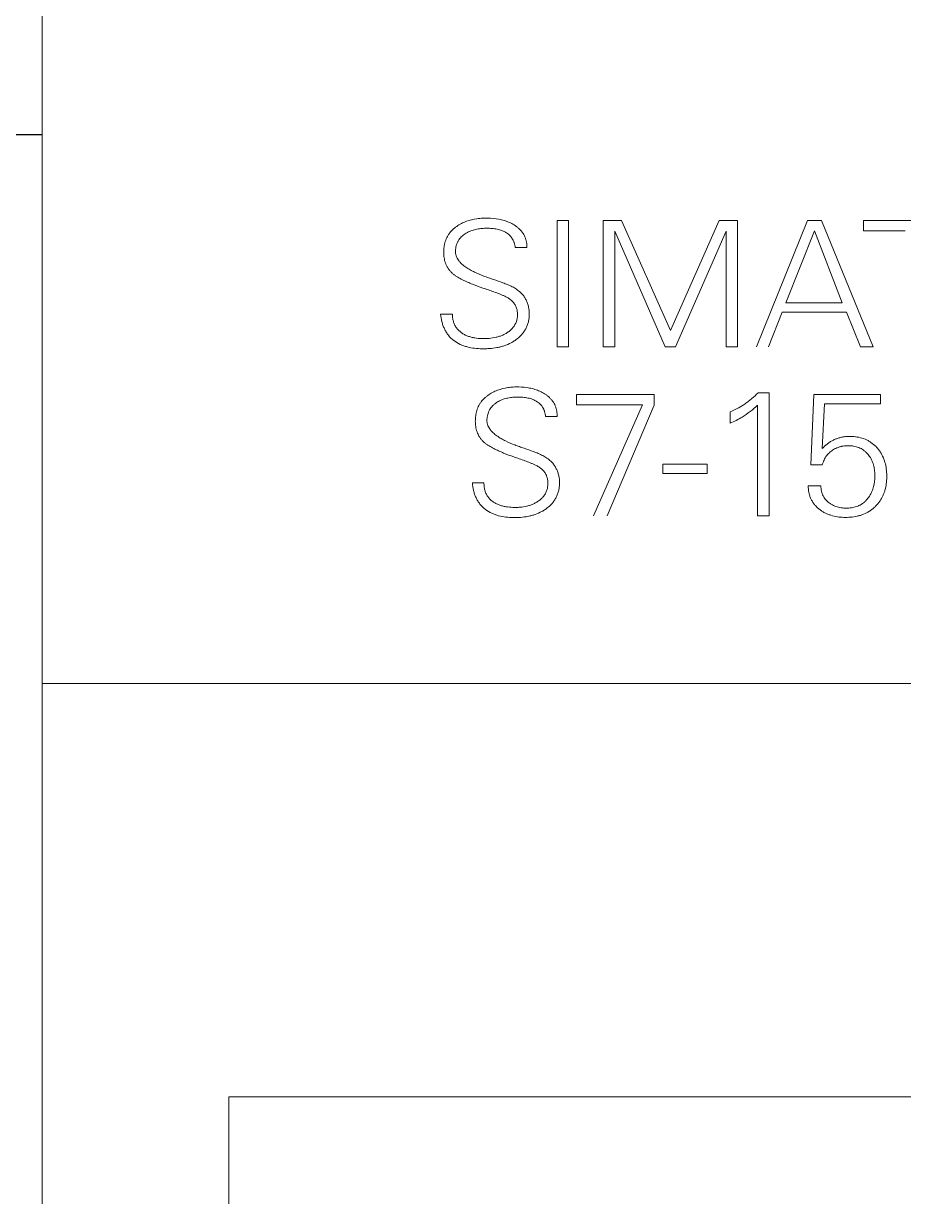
# Model space of a CAD drawing. Header units: millimetres. Extents: x 42151 to 59780, y 37376 to 44547.
# Drawn here: x 47890.99 to 47911.75, y 43239.3 to 43266.96 of the extents above; entities that cross this region are included whole.
import ezdxf

# ---------------------------------------------------------------- set-up
doc = ezdxf.new("R2010")
doc.units = ezdxf.units.MM
doc.set_wipeout_variables(frame=1)
doc.layers.add('000-PI-Oprema', color=30, linetype='Continuous', lineweight=5)
doc.layers.add('SI-ORMAR-Oprema', color=30, linetype='Continuous', lineweight=5)
doc.layers.add('004-PI-DIN Šina', color=3, linetype='Continuous')

# ---------------------------------------------------------------- blocks, each defined once
blk = doc.blocks.new('6ES7513-1AM03-0AB0')
blk.add_wipeout([(-17.4, 66.85), (17.4, 66.85), (17.4, -80.15), (-17.4, -80.15)]).dxf.layer = 'SI-ORMAR-Oprema'
at = {"layer": 'SI-ORMAR-Oprema', "linetype": 'Continuous'}
for p, q in [((-17.4, 0), (-17.4, 56.125)), ((-5.253, 10.914), (-5.253, 7.935)), ((-4.983, 10.914), (-5.253, 10.914)), ((-4.983, 7.935), (-4.983, 10.914)), ((-4.163, 10.914), (-4.163, 7.935)), ((-3.732, 10.914), (-4.163, 10.914)), ((-2.579, 8.317), (-3.732, 10.914)), ((-1.426, 10.914), (-2.579, 8.317)), ((-0.995, 10.914), (-1.426, 10.914)), ((-0.995, 7.935), (-0.995, 10.914)), ((0.657, 10.914), (-0.551, 7.935)), ((0.982, 10.914), (0.657, 10.914)), ((2.202, 7.937), (0.982, 10.914)), ((1.975, 10.914), (1.975, 10.674)), ((4.206, 10.914), (1.975, 10.914)), ((-3.893, 10.662), (-2.702, 7.935)), ((-3.893, 7.935), (-3.893, 10.662)), ((-2.457, 7.935), (-1.265, 10.662)), ((-1.265, 10.662), (-1.265, 7.935)), ((0.147, 8.975), (0.817, 10.674)), ((0.817, 10.674), (1.475, 8.975)), ((1.975, 10.674), (2.955, 10.674)), ((-6.242, 10.274), (-5.964, 10.274)), ((1.475, 8.975), (0.147, 8.975)), ((-7.721, 8.706), (-8, 8.706)), ((-0.267, 7.934), (0.06, 8.752)), ((0.06, 8.752), (1.574, 8.752)), ((1.574, 8.752), (1.904, 7.935)), ((-5.253, 7.935), (-4.983, 7.935)), ((-4.163, 7.935), (-3.893, 7.935)), ((-2.702, 7.935), (-2.457, 7.935)), ((-1.265, 7.935), (-0.995, 7.935)), ((1.904, 7.935), (2.202, 7.937)), ((-4.792, 6.808), (-4.792, 6.565)), ((-2.96, 6.808), (-4.792, 6.808)), ((-2.959, 6.557), (-2.96, 6.808)), ((-0.25, 6.85), (-0.508, 6.85)), ((-0.25, 3.954), (-0.25, 6.85)), ((0.8, 6.808), (0.73, 5.15)), ((2.379, 6.808), (0.8, 6.808)), ((2.379, 6.59), (2.379, 6.808)), ((-4.792, 6.565), (-3.242, 6.565)), ((-3.242, 6.565), (-4.393, 3.954)), ((-4.075, 3.953), (-2.959, 6.557)), ((-1.173, 6.4), (-1.173, 6.132)), ((-0.524, 6.557), (-0.524, 3.954)), ((1.004, 5.534), (1.054, 6.59)), ((1.054, 6.59), (2.379, 6.59)), ((-5.524, 6.292), (-5.25, 6.292)), ((-2.756, 5.166), (-2.756, 4.948)), ((-1.709, 5.166), (-2.756, 5.166)), ((-1.709, 4.948), (-1.709, 5.166)), ((0.73, 5.15), (1.004, 5.15)), ((-6.978, 4.725), (-7.252, 4.725)), ((-2.756, 4.948), (-1.709, 4.948)), ((0.971, 4.659), (0.672, 4.659)), ((-0.524, 3.954), (-0.25, 3.954)), ((-17.4, -65.15), (-17.4, 0)), ((17.4, 0), (-17.4, 0)), ((-13, -59.6), (-13, -9.75)), ((-13, -9.75), (13, -9.75))]:
    blk.add_line(p, q, dxfattribs=at)
for points, knots in [([(-5.964, 10.274), (-5.964, 10.317), (-5.967, 10.36), (-5.979, 10.424), (-5.984, 10.445), (-5.993, 10.476), (-5.996, 10.486), (-6.004, 10.506), (-6.023, 10.557), (-6.055, 10.612), (-6.088, 10.655), (-6.102, 10.672), (-6.11, 10.68), (-6.132, 10.704), (-6.163, 10.734), (-6.196, 10.761), (-6.231, 10.787), (-6.25, 10.799), (-6.305, 10.833), (-6.343, 10.852), (-6.422, 10.887), (-6.462, 10.902), (-6.524, 10.921), (-6.545, 10.927), (-6.587, 10.937), (-6.608, 10.941), (-6.714, 10.961), (-6.799, 10.969), (-6.928, 10.972), (-6.971, 10.971), (-7.058, 10.966), (-7.101, 10.962), (-7.228, 10.944), (-7.311, 10.925), (-7.413, 10.887), (-7.433, 10.879), (-7.473, 10.862), (-7.531, 10.834), (-7.586, 10.801), (-7.639, 10.763), (-7.656, 10.75), (-7.69, 10.723), (-7.706, 10.708), (-7.752, 10.663), (-7.78, 10.63), (-7.817, 10.577), (-7.828, 10.559), (-7.849, 10.521), (-7.878, 10.463), (-7.898, 10.402), (-7.91, 10.349), (-7.912, 10.338), (-7.916, 10.317), (-7.921, 10.285), (-7.926, 10.232), (-7.928, 10.189), (-7.928, 10.146), (-7.927, 10.114), (-7.924, 10.082), (-7.922, 10.06), (-7.92, 10.049), (-7.915, 10.017), (-7.911, 9.996), (-7.896, 9.934), (-7.882, 9.893), (-7.854, 9.834), (-7.843, 9.815), (-7.82, 9.779), (-7.796, 9.744), (-7.767, 9.712), (-7.737, 9.681), (-7.72, 9.666), (-7.687, 9.639), (-7.67, 9.626), (-7.634, 9.602), (-7.616, 9.59), (-7.561, 9.557), (-7.523, 9.537), (-7.446, 9.498), (-7.407, 9.479), (-7.328, 9.444), (-7.289, 9.428), (-7.169, 9.38), (-7.088, 9.35), (-7.006, 9.321)], [0, 0, 0, 0, 0.03125, 0.03125, 0.046875, 0.046875, 0.054687, 0.054687, 0.0625, 0.09375, 0.101562, 0.101562, 0.109375, 0.109375, 0.125, 0.140625, 0.140625, 0.15625, 0.15625, 0.1875, 0.1875, 0.21875, 0.21875, 0.234375, 0.234375, 0.25, 0.25, 0.3125, 0.3125, 0.34375, 0.34375, 0.375, 0.375, 0.4375, 0.4375, 0.453125, 0.453125, 0.46875, 0.5, 0.5, 0.515625, 0.515625, 0.53125, 0.53125, 0.5625, 0.5625, 0.578125, 0.578125, 0.59375, 0.625, 0.625, 0.632813, 0.632813, 0.640625, 0.65625, 0.671875, 0.671875, 0.6875, 0.695312, 0.695312, 0.703125, 0.703125, 0.71875, 0.71875, 0.75, 0.75, 0.765625, 0.765625, 0.78125, 0.796875, 0.796875, 0.8125, 0.8125, 0.828125, 0.828125, 0.84375, 0.84375, 0.875, 0.875, 0.90625, 0.90625, 0.9375, 0.9375, 1, 1, 1, 1]), ([(-6.116, 9.218), (-6.145, 9.245), (-6.177, 9.27), (-6.242, 9.314), (-6.276, 9.334), (-6.329, 9.361), (-6.347, 9.37), (-6.383, 9.387), (-6.402, 9.395), (-6.438, 9.41), (-6.457, 9.417), (-6.494, 9.431), (-6.513, 9.439), (-6.606, 9.473), (-6.681, 9.499), (-6.794, 9.537), (-6.832, 9.549), (-6.907, 9.575), (-6.945, 9.589), (-7.056, 9.631), (-7.129, 9.661), (-7.235, 9.713), (-7.27, 9.731), (-7.339, 9.77), (-7.373, 9.79), (-7.422, 9.824), (-7.438, 9.836), (-7.469, 9.861), (-7.485, 9.874), (-7.514, 9.901), (-7.528, 9.915), (-7.549, 9.938), (-7.555, 9.945), (-7.568, 9.961), (-7.574, 9.969), (-7.592, 9.993), (-7.602, 10.01), (-7.621, 10.046), (-7.628, 10.064), (-7.641, 10.103), (-7.647, 10.132), (-7.649, 10.162), (-7.65, 10.182), (-7.649, 10.192), (-7.648, 10.222), (-7.646, 10.242), (-7.641, 10.281), (-7.633, 10.32), (-7.62, 10.358), (-7.609, 10.386), (-7.605, 10.395), (-7.596, 10.413), (-7.591, 10.422), (-7.567, 10.465), (-7.542, 10.497), (-7.5, 10.54), (-7.485, 10.553), (-7.454, 10.578), (-7.438, 10.59), (-7.405, 10.612), (-7.388, 10.622), (-7.361, 10.637), (-7.352, 10.641), (-7.334, 10.65), (-7.325, 10.654), (-7.279, 10.674), (-7.242, 10.686), (-7.184, 10.702), (-7.164, 10.706), (-7.125, 10.714), (-7.105, 10.717), (-7.046, 10.725), (-7.006, 10.729), (-6.947, 10.731), (-6.927, 10.732), (-6.887, 10.732), (-6.868, 10.731), (-6.808, 10.729), (-6.769, 10.726), (-6.71, 10.718), (-6.69, 10.714), (-6.651, 10.706), (-6.631, 10.701), (-6.573, 10.685), (-6.536, 10.671), (-6.491, 10.649), (-6.482, 10.644), (-6.464, 10.634), (-6.438, 10.619), (-6.398, 10.589), (-6.369, 10.562), (-6.349, 10.539), (-6.343, 10.532), (-6.33, 10.516), (-6.313, 10.491), (-6.293, 10.457), (-6.281, 10.429), (-6.273, 10.411), (-6.27, 10.401), (-6.254, 10.353), (-6.246, 10.314), (-6.242, 10.274)], [0, 0, 0, 0, 0.03125, 0.03125, 0.0625, 0.0625, 0.078125, 0.078125, 0.09375, 0.09375, 0.109375, 0.109375, 0.125, 0.125, 0.1875, 0.1875, 0.21875, 0.21875, 0.25, 0.25, 0.3125, 0.3125, 0.34375, 0.34375, 0.375, 0.375, 0.390625, 0.390625, 0.40625, 0.40625, 0.421875, 0.421875, 0.429687, 0.429687, 0.4375, 0.4375, 0.453125, 0.453125, 0.46875, 0.46875, 0.484375, 0.492187, 0.492187, 0.5, 0.5, 0.515625, 0.515625, 0.53125, 0.546875, 0.546875, 0.554687, 0.554687, 0.5625, 0.5625, 0.59375, 0.59375, 0.609375, 0.609375, 0.625, 0.625, 0.640625, 0.640625, 0.648437, 0.648437, 0.65625, 0.65625, 0.6875, 0.6875, 0.703125, 0.703125, 0.71875, 0.71875, 0.75, 0.75, 0.765625, 0.765625, 0.78125, 0.78125, 0.8125, 0.8125, 0.828125, 0.828125, 0.84375, 0.84375, 0.875, 0.875, 0.882812, 0.882812, 0.890625, 0.90625, 0.921875, 0.921875, 0.929687, 0.929687, 0.9375, 0.953125, 0.960937, 0.960937, 0.96875, 0.96875, 1, 1, 1, 1]), ([(-7.687, 8.084), (-7.64, 8.048), (-7.59, 8.018), (-7.51, 7.981), (-7.483, 7.97), (-7.441, 7.955), (-7.427, 7.95), (-7.399, 7.941), (-7.385, 7.937), (-7.313, 7.919), (-7.256, 7.908), (-7.14, 7.894), (-7.081, 7.891), (-6.993, 7.89), (-6.963, 7.89), (-6.904, 7.892), (-6.875, 7.893), (-6.787, 7.9), (-6.729, 7.907), (-6.643, 7.923), (-6.614, 7.929), (-6.557, 7.944), (-6.528, 7.952), (-6.445, 7.98), (-6.391, 8.003), (-6.313, 8.044), (-6.287, 8.059), (-6.238, 8.092), (-6.214, 8.109), (-6.145, 8.164), (-6.102, 8.204), (-6.056, 8.262), (-6.047, 8.274), (-6.03, 8.298), (-6.005, 8.335), (-5.978, 8.386), (-5.961, 8.427), (-5.951, 8.455), (-5.946, 8.469), (-5.933, 8.511), (-5.919, 8.569), (-5.912, 8.627), (-5.91, 8.671), (-5.909, 8.686), (-5.909, 8.716), (-5.909, 8.73), (-5.912, 8.804), (-5.922, 8.861), (-5.942, 8.932), (-5.947, 8.946), (-5.956, 8.974), (-5.962, 8.988), (-5.978, 9.029), (-5.991, 9.055), (-6.02, 9.106), (-6.036, 9.13), (-6.064, 9.165), (-6.074, 9.176), (-6.094, 9.198), (-6.105, 9.208), (-6.116, 9.218)], [0, 0, 0, 0, 0.0625, 0.0625, 0.09375, 0.09375, 0.109375, 0.109375, 0.125, 0.125, 0.1875, 0.1875, 0.25, 0.25, 0.28125, 0.28125, 0.3125, 0.3125, 0.375, 0.375, 0.40625, 0.40625, 0.4375, 0.4375, 0.5, 0.5, 0.53125, 0.53125, 0.5625, 0.5625, 0.625, 0.625, 0.640625, 0.640625, 0.65625, 0.6875, 0.703125, 0.703125, 0.71875, 0.71875, 0.75, 0.78125, 0.78125, 0.796875, 0.796875, 0.8125, 0.8125, 0.875, 0.875, 0.890625, 0.890625, 0.90625, 0.90625, 0.9375, 0.9375, 0.96875, 0.96875, 0.984375, 0.984375, 1, 1, 1, 1]), ([(-7.006, 9.321), (-6.918, 9.292), (-6.83, 9.262), (-6.698, 9.215), (-6.655, 9.199), (-6.59, 9.173), (-6.568, 9.165), (-6.525, 9.147), (-6.504, 9.137), (-6.483, 9.127)], [0, 0, 0, 0, 0.5, 0.5, 0.75, 0.75, 0.875, 0.875, 1, 1, 1, 1]), ([(-6.483, 9.127), (-6.457, 9.115), (-6.432, 9.102), (-6.385, 9.072), (-6.362, 9.055), (-6.329, 9.028), (-6.319, 9.018), (-6.299, 8.998), (-6.27, 8.967), (-6.247, 8.931), (-6.227, 8.894), (-6.222, 8.881), (-6.211, 8.854), (-6.203, 8.827), (-6.196, 8.8), (-6.192, 8.772), (-6.19, 8.758), (-6.188, 8.73), (-6.187, 8.715), (-6.187, 8.687), (-6.188, 8.659), (-6.191, 8.631), (-6.195, 8.603), (-6.198, 8.589), (-6.215, 8.52), (-6.237, 8.469), (-6.277, 8.41), (-6.285, 8.399), (-6.303, 8.377), (-6.313, 8.366), (-6.342, 8.336), (-6.364, 8.317), (-6.409, 8.283), (-6.432, 8.267), (-6.481, 8.239), (-6.518, 8.219), (-6.557, 8.203), (-6.584, 8.193), (-6.597, 8.188), (-6.638, 8.174), (-6.665, 8.167), (-6.747, 8.147), (-6.802, 8.139), (-6.886, 8.132), (-6.915, 8.13), (-6.971, 8.129), (-6.999, 8.129), (-7.084, 8.132), (-7.14, 8.137), (-7.223, 8.151), (-7.25, 8.157), (-7.305, 8.171), (-7.333, 8.179), (-7.386, 8.199), (-7.412, 8.21), (-7.449, 8.23), (-7.462, 8.237), (-7.486, 8.251), (-7.498, 8.259), (-7.556, 8.3), (-7.597, 8.338), (-7.638, 8.396), (-7.646, 8.409), (-7.66, 8.433), (-7.679, 8.471), (-7.693, 8.511), (-7.704, 8.552), (-7.707, 8.566), (-7.713, 8.594), (-7.715, 8.608), (-7.72, 8.65), (-7.721, 8.678), (-7.721, 8.706)], [0, 0, 0, 0, 0.03125, 0.03125, 0.0625, 0.0625, 0.078125, 0.078125, 0.09375, 0.125, 0.125, 0.140625, 0.140625, 0.15625, 0.171875, 0.171875, 0.1875, 0.1875, 0.203125, 0.203125, 0.21875, 0.234375, 0.234375, 0.25, 0.25, 0.3125, 0.3125, 0.328125, 0.328125, 0.34375, 0.34375, 0.375, 0.375, 0.40625, 0.40625, 0.4375, 0.453125, 0.453125, 0.46875, 0.46875, 0.5, 0.5, 0.5625, 0.5625, 0.59375, 0.59375, 0.625, 0.625, 0.6875, 0.6875, 0.71875, 0.71875, 0.75, 0.75, 0.78125, 0.78125, 0.796875, 0.796875, 0.8125, 0.8125, 0.875, 0.875, 0.890625, 0.890625, 0.90625, 0.9375, 0.9375, 0.953125, 0.953125, 0.96875, 0.96875, 1, 1, 1, 1]), ([(-8, 8.706), (-7.994, 8.647), (-7.985, 8.587), (-7.967, 8.514), (-7.963, 8.5), (-7.955, 8.471), (-7.941, 8.428), (-7.913, 8.36), (-7.885, 8.307), (-7.853, 8.256), (-7.836, 8.231), (-7.779, 8.161), (-7.736, 8.12), (-7.687, 8.084)], [0, 0, 0, 0, 0.25, 0.25, 0.3125, 0.3125, 0.375, 0.5, 0.625, 0.625, 0.75, 0.75, 1, 1, 1, 1]), ([(-5.25, 6.292), (-5.25, 6.336), (-5.253, 6.378), (-5.264, 6.441), (-5.269, 6.462), (-5.278, 6.493), (-5.281, 6.503), (-5.288, 6.523), (-5.308, 6.573), (-5.338, 6.629), (-5.371, 6.671), (-5.384, 6.688), (-5.391, 6.696), (-5.413, 6.72), (-5.443, 6.751), (-5.476, 6.778), (-5.511, 6.803), (-5.528, 6.816), (-5.583, 6.85), (-5.621, 6.87), (-5.698, 6.905), (-5.738, 6.92), (-5.8, 6.939), (-5.82, 6.945), (-5.862, 6.955), (-5.883, 6.96), (-5.988, 6.98), (-6.072, 6.988), (-6.2, 6.99), (-6.242, 6.989), (-6.307, 6.986), (-6.328, 6.984), (-6.37, 6.98), (-6.392, 6.977), (-6.497, 6.962), (-6.579, 6.942), (-6.68, 6.904), (-6.7, 6.896), (-6.739, 6.878), (-6.796, 6.85), (-6.85, 6.816), (-6.902, 6.779), (-6.919, 6.765), (-6.952, 6.737), (-6.999, 6.694), (-7.039, 6.645), (-7.075, 6.591), (-7.086, 6.573), (-7.107, 6.535), (-7.134, 6.477), (-7.153, 6.416), (-7.167, 6.353), (-7.17, 6.332), (-7.176, 6.29), (-7.178, 6.269), (-7.181, 6.226), (-7.182, 6.205), (-7.182, 6.163), (-7.181, 6.142), (-7.178, 6.099), (-7.176, 6.078), (-7.169, 6.035), (-7.165, 6.014), (-7.15, 5.952), (-7.136, 5.912), (-7.113, 5.863), (-7.109, 5.854), (-7.098, 5.835), (-7.082, 5.807), (-7.052, 5.763), (-7.024, 5.731), (-6.994, 5.701), (-6.979, 5.686), (-6.946, 5.658), (-6.929, 5.646), (-6.894, 5.621), (-6.876, 5.61), (-6.822, 5.576), (-6.785, 5.556), (-6.709, 5.517), (-6.671, 5.499), (-6.593, 5.464), (-6.554, 5.447), (-6.436, 5.398), (-6.356, 5.368), (-6.275, 5.34)], [0, 0, 0, 0, 0.03125, 0.03125, 0.046875, 0.046875, 0.054688, 0.054688, 0.0625, 0.09375, 0.101563, 0.101563, 0.109375, 0.109375, 0.125, 0.140625, 0.140625, 0.15625, 0.15625, 0.1875, 0.1875, 0.21875, 0.21875, 0.234375, 0.234375, 0.25, 0.25, 0.3125, 0.3125, 0.34375, 0.34375, 0.359375, 0.359375, 0.375, 0.375, 0.4375, 0.4375, 0.453125, 0.453125, 0.46875, 0.5, 0.5, 0.515625, 0.515625, 0.53125, 0.5625, 0.5625, 0.578125, 0.578125, 0.59375, 0.625, 0.625, 0.640625, 0.640625, 0.65625, 0.65625, 0.671875, 0.671875, 0.6875, 0.6875, 0.703125, 0.703125, 0.71875, 0.71875, 0.75, 0.75, 0.757813, 0.757813, 0.765625, 0.78125, 0.796875, 0.796875, 0.8125, 0.8125, 0.828125, 0.828125, 0.84375, 0.84375, 0.875, 0.875, 0.90625, 0.90625, 0.9375, 0.9375, 1, 1, 1, 1]), ([(-5.4, 5.236), (-5.428, 5.264), (-5.459, 5.288), (-5.524, 5.332), (-5.557, 5.352), (-5.61, 5.38), (-5.627, 5.389), (-5.663, 5.405), (-5.681, 5.413), (-5.717, 5.429), (-5.736, 5.436), (-5.772, 5.45), (-5.791, 5.457), (-5.882, 5.492), (-5.957, 5.519), (-6.068, 5.556), (-6.106, 5.569), (-6.18, 5.595), (-6.217, 5.608), (-6.327, 5.65), (-6.399, 5.681), (-6.504, 5.733), (-6.538, 5.751), (-6.606, 5.79), (-6.639, 5.811), (-6.687, 5.845), (-6.703, 5.857), (-6.733, 5.882), (-6.749, 5.895), (-6.777, 5.922), (-6.791, 5.937), (-6.811, 5.959), (-6.817, 5.967), (-6.83, 5.982), (-6.835, 5.99), (-6.853, 6.015), (-6.863, 6.032), (-6.876, 6.058), (-6.88, 6.067), (-6.887, 6.085), (-6.891, 6.095), (-6.9, 6.124), (-6.906, 6.153), (-6.907, 6.182), (-6.908, 6.202), (-6.908, 6.212), (-6.906, 6.241), (-6.905, 6.261), (-6.899, 6.3), (-6.892, 6.339), (-6.879, 6.376), (-6.868, 6.404), (-6.864, 6.413), (-6.856, 6.431), (-6.833, 6.475), (-6.804, 6.514), (-6.769, 6.55), (-6.762, 6.557), (-6.747, 6.57), (-6.74, 6.577), (-6.717, 6.596), (-6.702, 6.608), (-6.669, 6.63), (-6.652, 6.64), (-6.617, 6.659), (-6.599, 6.668), (-6.545, 6.692), (-6.508, 6.705), (-6.451, 6.72), (-6.432, 6.724), (-6.393, 6.732), (-6.374, 6.735), (-6.315, 6.744), (-6.275, 6.747), (-6.217, 6.75), (-6.197, 6.75), (-6.158, 6.75), (-6.138, 6.75), (-6.08, 6.748), (-6.041, 6.744), (-5.982, 6.736), (-5.963, 6.733), (-5.924, 6.724), (-5.905, 6.72), (-5.847, 6.703), (-5.81, 6.689), (-5.766, 6.666), (-5.757, 6.662), (-5.74, 6.652), (-5.715, 6.636), (-5.675, 6.606), (-5.647, 6.579), (-5.628, 6.556), (-5.621, 6.548), (-5.609, 6.533), (-5.592, 6.508), (-5.573, 6.474), (-5.561, 6.447), (-5.554, 6.428), (-5.551, 6.419), (-5.535, 6.371), (-5.528, 6.332), (-5.524, 6.292)], [0, 0, 0, 0, 0.03125, 0.03125, 0.0625, 0.0625, 0.078125, 0.078125, 0.09375, 0.09375, 0.109375, 0.109375, 0.125, 0.125, 0.1875, 0.1875, 0.21875, 0.21875, 0.25, 0.25, 0.3125, 0.3125, 0.34375, 0.34375, 0.375, 0.375, 0.390625, 0.390625, 0.40625, 0.40625, 0.421875, 0.421875, 0.429687, 0.429687, 0.4375, 0.4375, 0.453125, 0.453125, 0.460937, 0.460937, 0.46875, 0.46875, 0.484375, 0.492187, 0.492187, 0.5, 0.5, 0.515625, 0.515625, 0.53125, 0.546875, 0.546875, 0.554687, 0.554687, 0.5625, 0.59375, 0.59375, 0.601562, 0.601562, 0.609375, 0.609375, 0.625, 0.625, 0.640625, 0.640625, 0.65625, 0.65625, 0.6875, 0.6875, 0.703125, 0.703125, 0.71875, 0.71875, 0.75, 0.75, 0.765625, 0.765625, 0.78125, 0.78125, 0.8125, 0.8125, 0.828125, 0.828125, 0.84375, 0.84375, 0.875, 0.875, 0.882812, 0.882812, 0.890625, 0.90625, 0.921875, 0.921875, 0.929687, 0.929687, 0.9375, 0.953125, 0.960937, 0.960937, 0.96875, 0.96875, 1, 1, 1, 1]), ([(-0.508, 6.85), (-0.558, 6.805), (-0.608, 6.76), (-0.685, 6.694), (-0.71, 6.672), (-0.75, 6.641), (-0.763, 6.631), (-0.79, 6.61), (-0.804, 6.601), (-0.846, 6.572), (-0.874, 6.554), (-0.932, 6.52), (-0.961, 6.503), (-1.051, 6.455), (-1.111, 6.426), (-1.173, 6.4)], [0, 0, 0, 0, 0.25, 0.25, 0.375, 0.375, 0.4375, 0.4375, 0.5, 0.5, 0.625, 0.625, 0.75, 0.75, 1, 1, 1, 1]), ([(-0.886, 6.28), (-0.821, 6.32), (-0.758, 6.363), (-0.637, 6.455), (-0.579, 6.504), (-0.524, 6.557)], [0, 0, 0, 0, 0.5, 0.5, 1, 1, 1, 1]), ([(0.672, 4.659), (0.672, 4.606), (0.678, 4.554), (0.693, 4.477), (0.699, 4.451), (0.71, 4.413), (0.714, 4.4), (0.724, 4.376), (0.729, 4.364), (0.745, 4.328), (0.758, 4.306), (0.779, 4.273), (0.786, 4.262), (0.802, 4.241), (0.81, 4.23), (0.826, 4.21), (0.835, 4.2), (0.852, 4.18), (0.861, 4.17), (0.888, 4.142), (0.908, 4.125), (0.938, 4.1), (0.949, 4.092), (0.97, 4.077), (1.003, 4.055), (1.06, 4.022), (1.108, 4.001), (1.156, 3.981), (1.181, 3.972), (1.256, 3.948), (1.307, 3.936), (1.41, 3.92), (1.462, 3.915), (1.541, 3.913), (1.567, 3.913), (1.619, 3.914), (1.645, 3.916), (1.723, 3.922), (1.775, 3.93), (1.839, 3.945), (1.851, 3.948), (1.877, 3.955), (1.89, 3.958), (1.927, 3.97), (2.001, 3.996), (2.071, 4.032), (2.137, 4.075), (2.159, 4.09), (2.2, 4.122), (2.22, 4.139), (2.258, 4.175), (2.276, 4.194), (2.311, 4.233), (2.327, 4.253), (2.351, 4.285), (2.359, 4.295), (2.373, 4.317), (2.394, 4.35), (2.426, 4.408), (2.447, 4.455), (2.465, 4.504), (2.474, 4.529), (2.496, 4.605), (2.507, 4.656), (2.521, 4.759), (2.524, 4.81), (2.525, 4.889), (2.525, 4.915), (2.523, 4.967), (2.521, 4.993), (2.513, 5.071), (2.505, 5.122), (2.48, 5.223), (2.464, 5.272), (2.423, 5.369), (2.399, 5.415), (2.355, 5.481), (2.332, 5.512), (2.307, 5.542), (2.289, 5.562), (2.28, 5.572), (2.235, 5.619), (2.195, 5.652), (2.13, 5.696), (2.108, 5.71), (2.073, 5.729), (2.061, 5.735), (2.037, 5.746), (2.025, 5.751), (1.965, 5.776), (1.915, 5.791), (1.837, 5.807), (1.811, 5.811), (1.759, 5.818), (1.733, 5.82), (1.655, 5.824), (1.602, 5.823), (1.524, 5.815), (1.498, 5.811), (1.446, 5.801), (1.421, 5.795), (1.37, 5.78), (1.346, 5.772), (1.297, 5.752), (1.273, 5.741), (1.227, 5.717), (1.204, 5.703), (1.16, 5.674), (1.139, 5.659), (1.077, 5.61), (1.04, 5.573), (1.004, 5.534)], [0, 0, 0, 0, 0.03125, 0.03125, 0.046875, 0.046875, 0.054688, 0.054688, 0.0625, 0.0625, 0.078125, 0.078125, 0.085938, 0.085938, 0.09375, 0.09375, 0.101563, 0.101563, 0.109375, 0.109375, 0.125, 0.125, 0.132813, 0.132813, 0.140625, 0.15625, 0.171875, 0.171875, 0.1875, 0.1875, 0.21875, 0.21875, 0.25, 0.25, 0.265625, 0.265625, 0.28125, 0.28125, 0.3125, 0.3125, 0.320313, 0.320313, 0.328125, 0.328125, 0.34375, 0.375, 0.375, 0.390625, 0.390625, 0.40625, 0.40625, 0.421875, 0.421875, 0.4375, 0.4375, 0.445313, 0.445313, 0.453125, 0.46875, 0.484375, 0.484375, 0.5, 0.5, 0.53125, 0.53125, 0.5625, 0.5625, 0.578125, 0.578125, 0.59375, 0.59375, 0.625, 0.625, 0.65625, 0.65625, 0.6875, 0.6875, 0.703125, 0.710938, 0.710938, 0.71875, 0.71875, 0.75, 0.75, 0.765625, 0.765625, 0.773438, 0.773438, 0.78125, 0.78125, 0.8125, 0.8125, 0.828125, 0.828125, 0.84375, 0.84375, 0.875, 0.875, 0.890625, 0.890625, 0.90625, 0.90625, 0.921875, 0.921875, 0.9375, 0.9375, 0.953125, 0.953125, 0.96875, 0.96875, 1, 1, 1, 1]), ([(1.004, 5.15), (1.014, 5.19), (1.027, 5.229), (1.053, 5.284), (1.067, 5.311), (1.084, 5.337), (1.095, 5.354), (1.101, 5.362), (1.133, 5.403), (1.161, 5.432), (1.208, 5.472), (1.225, 5.484), (1.259, 5.507), (1.277, 5.518), (1.331, 5.547), (1.368, 5.563), (1.418, 5.578), (1.428, 5.581), (1.448, 5.586), (1.478, 5.593), (1.528, 5.6), (1.569, 5.603), (1.61, 5.605), (1.631, 5.604), (1.693, 5.602), (1.733, 5.597), (1.793, 5.584), (1.813, 5.578), (1.852, 5.565), (1.871, 5.558), (1.927, 5.532), (1.962, 5.511), (2.011, 5.473), (2.027, 5.459), (2.056, 5.43), (2.07, 5.415), (2.097, 5.384), (2.109, 5.368), (2.132, 5.334), (2.143, 5.316), (2.172, 5.262), (2.188, 5.224), (2.207, 5.165), (2.213, 5.145), (2.222, 5.105), (2.226, 5.085), (2.236, 5.025), (2.24, 4.984), (2.244, 4.903), (2.243, 4.862), (2.236, 4.739), (2.222, 4.659), (2.189, 4.563), (2.178, 4.534), (2.166, 4.506), (2.157, 4.487), (2.152, 4.478), (2.138, 4.451), (2.127, 4.433), (2.106, 4.398), (2.094, 4.382), (2.069, 4.349), (2.056, 4.333), (2.035, 4.311), (2.027, 4.303), (2.013, 4.289), (1.975, 4.254), (1.924, 4.219), (1.878, 4.196), (1.86, 4.188), (1.85, 4.183), (1.821, 4.172), (1.782, 4.158), (1.742, 4.149), (1.702, 4.141), (1.681, 4.138), (1.64, 4.134), (1.62, 4.132), (1.579, 4.131), (1.558, 4.131), (1.497, 4.133), (1.456, 4.138), (1.395, 4.149), (1.375, 4.154), (1.335, 4.166), (1.297, 4.179), (1.25, 4.201), (1.223, 4.216), (1.205, 4.227), (1.196, 4.233), (1.154, 4.262), (1.106, 4.301), (1.068, 4.349), (1.05, 4.375), (1.044, 4.383), (1.033, 4.401), (1.019, 4.428), (1.003, 4.466), (0.993, 4.496), (0.988, 4.516), (0.985, 4.526), (0.975, 4.576), (0.971, 4.618), (0.971, 4.659)], [0, 0, 0, 0, 0.03125, 0.03125, 0.046875, 0.054687, 0.054687, 0.0625, 0.0625, 0.09375, 0.09375, 0.109375, 0.109375, 0.125, 0.125, 0.15625, 0.15625, 0.164062, 0.164062, 0.171875, 0.1875, 0.203125, 0.203125, 0.21875, 0.21875, 0.25, 0.25, 0.265625, 0.265625, 0.28125, 0.28125, 0.3125, 0.3125, 0.328125, 0.328125, 0.34375, 0.34375, 0.359375, 0.359375, 0.375, 0.375, 0.40625, 0.40625, 0.421875, 0.421875, 0.4375, 0.4375, 0.46875, 0.46875, 0.5, 0.5, 0.5625, 0.5625, 0.578125, 0.585938, 0.585938, 0.59375, 0.59375, 0.609375, 0.609375, 0.625, 0.625, 0.640625, 0.640625, 0.648438, 0.648438, 0.65625, 0.6875, 0.695313, 0.695313, 0.703125, 0.703125, 0.71875, 0.734375, 0.734375, 0.75, 0.75, 0.765625, 0.765625, 0.78125, 0.78125, 0.8125, 0.8125, 0.828125, 0.828125, 0.84375, 0.859375, 0.867187, 0.867187, 0.875, 0.875, 0.90625, 0.921875, 0.921875, 0.929687, 0.929687, 0.9375, 0.953125, 0.960937, 0.960937, 0.96875, 0.96875, 1, 1, 1, 1]), ([(-6.275, 5.34), (-6.189, 5.31), (-6.102, 5.28), (-5.972, 5.233), (-5.929, 5.217), (-5.865, 5.192), (-5.844, 5.183), (-5.802, 5.165), (-5.781, 5.156), (-5.76, 5.146)], [0, 0, 0, 0, 0.5, 0.5, 0.75, 0.75, 0.875, 0.875, 1, 1, 1, 1]), ([(-5.76, 5.146), (-5.735, 5.134), (-5.71, 5.12), (-5.664, 5.09), (-5.641, 5.074), (-5.609, 5.047), (-5.599, 5.037), (-5.579, 5.017), (-5.552, 4.985), (-5.529, 4.95), (-5.509, 4.913), (-5.504, 4.9), (-5.494, 4.873), (-5.485, 4.847), (-5.479, 4.82), (-5.474, 4.792), (-5.473, 4.778), (-5.47, 4.75), (-5.47, 4.736), (-5.47, 4.708), (-5.471, 4.666), (-5.477, 4.625), (-5.486, 4.584), (-5.49, 4.57), (-5.498, 4.543), (-5.513, 4.504), (-5.532, 4.468), (-5.555, 4.432), (-5.564, 4.421), (-5.581, 4.399), (-5.59, 4.388), (-5.619, 4.358), (-5.64, 4.339), (-5.673, 4.313), (-5.684, 4.304), (-5.707, 4.288), (-5.719, 4.281), (-5.755, 4.259), (-5.804, 4.233), (-5.856, 4.212), (-5.896, 4.199), (-5.909, 4.194), (-5.936, 4.186), (-5.95, 4.183), (-6.018, 4.166), (-6.073, 4.158), (-6.156, 4.151), (-6.184, 4.149), (-6.24, 4.148), (-6.268, 4.148), (-6.351, 4.151), (-6.407, 4.156), (-6.489, 4.17), (-6.516, 4.175), (-6.557, 4.186), (-6.57, 4.19), (-6.597, 4.199), (-6.61, 4.203), (-6.65, 4.218), (-6.675, 4.23), (-6.725, 4.256), (-6.749, 4.27), (-6.818, 4.32), (-6.858, 4.359), (-6.897, 4.417), (-6.905, 4.429), (-6.919, 4.453), (-6.937, 4.491), (-6.951, 4.531), (-6.962, 4.571), (-6.965, 4.585), (-6.97, 4.613), (-6.972, 4.627), (-6.977, 4.669), (-6.978, 4.697), (-6.978, 4.725)], [0, 0, 0, 0, 0.03125, 0.03125, 0.0625, 0.0625, 0.078125, 0.078125, 0.09375, 0.125, 0.125, 0.140625, 0.140625, 0.15625, 0.171875, 0.171875, 0.1875, 0.1875, 0.203125, 0.203125, 0.21875, 0.25, 0.25, 0.265625, 0.265625, 0.28125, 0.3125, 0.3125, 0.328125, 0.328125, 0.34375, 0.34375, 0.375, 0.375, 0.390625, 0.390625, 0.40625, 0.40625, 0.4375, 0.46875, 0.46875, 0.484375, 0.484375, 0.5, 0.5, 0.5625, 0.5625, 0.59375, 0.59375, 0.625, 0.625, 0.6875, 0.6875, 0.71875, 0.71875, 0.734375, 0.734375, 0.75, 0.75, 0.78125, 0.78125, 0.8125, 0.8125, 0.875, 0.875, 0.890625, 0.890625, 0.90625, 0.9375, 0.9375, 0.953125, 0.953125, 0.96875, 0.96875, 1, 1, 1, 1]), ([(-6.945, 4.103), (-6.899, 4.066), (-6.849, 4.036), (-6.77, 3.999), (-6.743, 3.988), (-6.702, 3.973), (-6.688, 3.968), (-6.66, 3.96), (-6.646, 3.956), (-6.576, 3.937), (-6.519, 3.927), (-6.404, 3.913), (-6.345, 3.909), (-6.258, 3.908), (-6.229, 3.909), (-6.17, 3.91), (-6.141, 3.912), (-6.055, 3.919), (-5.997, 3.926), (-5.912, 3.943), (-5.883, 3.95), (-5.841, 3.961), (-5.827, 3.965), (-5.799, 3.973), (-5.729, 3.996), (-5.663, 4.025), (-5.599, 4.06), (-5.586, 4.067), (-5.561, 4.082), (-5.549, 4.09), (-5.512, 4.115), (-5.489, 4.133), (-5.422, 4.188), (-5.381, 4.229), (-5.327, 4.299), (-5.31, 4.323), (-5.281, 4.373), (-5.254, 4.424), (-5.235, 4.479), (-5.222, 4.521), (-5.219, 4.535), (-5.212, 4.564), (-5.204, 4.607), (-5.199, 4.65), (-5.197, 4.694), (-5.196, 4.708), (-5.196, 4.738), (-5.196, 4.752), (-5.199, 4.826), (-5.209, 4.883), (-5.233, 4.966), (-5.243, 4.994), (-5.265, 5.048), (-5.277, 5.074), (-5.306, 5.125), (-5.322, 5.149), (-5.349, 5.184), (-5.358, 5.195), (-5.378, 5.216), (-5.389, 5.227), (-5.4, 5.236)], [0, 0, 0, 0, 0.0625, 0.0625, 0.09375, 0.09375, 0.109375, 0.109375, 0.125, 0.125, 0.1875, 0.1875, 0.25, 0.25, 0.28125, 0.28125, 0.3125, 0.3125, 0.375, 0.375, 0.40625, 0.40625, 0.421875, 0.421875, 0.4375, 0.5, 0.5, 0.515625, 0.515625, 0.53125, 0.53125, 0.5625, 0.5625, 0.625, 0.625, 0.65625, 0.65625, 0.6875, 0.71875, 0.71875, 0.734375, 0.734375, 0.75, 0.78125, 0.78125, 0.796875, 0.796875, 0.8125, 0.8125, 0.875, 0.875, 0.90625, 0.90625, 0.9375, 0.9375, 0.96875, 0.96875, 0.984375, 0.984375, 1, 1, 1, 1]), ([(-7.252, 4.725), (-7.247, 4.665), (-7.238, 4.606), (-7.22, 4.534), (-7.216, 4.519), (-7.208, 4.49), (-7.195, 4.448), (-7.167, 4.379), (-7.14, 4.327), (-7.116, 4.289), (-7.108, 4.276), (-7.091, 4.251), (-7.082, 4.239), (-7.036, 4.181), (-6.993, 4.139), (-6.945, 4.103)], [0, 0, 0, 0, 0.25, 0.25, 0.3125, 0.3125, 0.375, 0.5, 0.625, 0.625, 0.6875, 0.6875, 0.75, 0.75, 1, 1, 1, 1])]:
    blk.add_open_spline(points, degree=3, knots=knots, dxfattribs=at)
blk.add_open_spline([(-1.173, 6.132), (-1.074, 6.175), (-0.978, 6.225), (-0.886, 6.28)], degree=3, dxfattribs=at)
blk = doc.blocks.new('*U117')
at = {"layer": '004-PI-DIN Šina'}
for p, q in [((-148.3, 17.7), (-214.3, 17.7)), ((-193, 11.589), (-193, 12.324)), ((-190.96, 12.365), (-192.144, 12.365)), ((-192.144, 12.365), (-192.144, 8.529)), ((-190.96, 8.529), (-190.96, 12.365)), ((-187.248, 12.365), (-190.063, 12.365)), ((-190.063, 12.365), (-190.063, 8.529)), ((-187.248, 11.671), (-187.248, 12.365)), ((-188.961, 10.773), (-188.961, 11.671)), ((-188.961, 11.671), (-187.248, 11.671)), ((-187.452, 10.773), (-188.961, 10.773)), ((-187.452, 10.161), (-187.452, 10.773)), ((-188.961, 9.223), (-188.961, 10.161)), ((-188.961, 10.161), (-187.452, 10.161)), ((-195.734, 9.345), (-195.734, 8.611)), ((-187.207, 9.223), (-188.961, 9.223)), ((-187.207, 8.529), (-187.207, 9.223)), ((-192.144, 8.529), (-190.96, 8.529)), ((-190.063, 8.529), (-187.207, 8.529)), ((-187.553, 0.603), (-188.348, 2.75)), ((-186.777, 2.75), (-187.553, 0.603)), ((-187.405, 0.355), (-186.684, 2.349))]:
    blk.add_line(p, q, dxfattribs=at)
for points, knots in [([(-193, 12.324), (-193.158, 12.351), (-193.439, 12.403), (-193.809, 12.455), (-194.164, 12.48), (-194.525, 12.454), (-194.907, 12.371), (-195.253, 12.219), (-195.549, 11.988), (-195.741, 11.646), (-195.792, 11.273), (-195.741, 10.908), (-195.561, 10.589), (-195.326, 10.374), (-195.051, 10.221), (-194.739, 10.075), (-194.392, 9.935), (-194.091, 9.795), (-193.905, 9.664), (-193.826, 9.505), (-193.878, 9.359), (-194.014, 9.259), (-194.18, 9.203), (-194.358, 9.168), (-194.536, 9.151), (-194.773, 9.143), (-195.066, 9.162), (-195.405, 9.229), (-195.625, 9.302), (-195.734, 9.345)], [0, 0, 0, 0, 0.058167, 0.103291, 0.135497, 0.18739, 0.233927, 0.276573, 0.323469, 0.367574, 0.415117, 0.457643, 0.499335, 0.545023, 0.571534, 0.61311, 0.669886, 0.707355, 0.733443, 0.751236, 0.766876, 0.785371, 0.810586, 0.829835, 0.851293, 0.875106, 0.916093, 0.9575, 1, 1, 1, 1]), ([(-195.734, 8.611), (-195.599, 8.572), (-195.335, 8.505), (-194.945, 8.442), (-194.54, 8.42), (-194.129, 8.444), (-193.721, 8.529), (-193.34, 8.681), (-193.005, 8.913), (-192.777, 9.264), (-192.717, 9.653), (-192.769, 10.028), (-192.948, 10.357), (-193.187, 10.582), (-193.466, 10.742), (-193.777, 10.895), (-194.121, 11.042), (-194.421, 11.183), (-194.606, 11.318), (-194.681, 11.47), (-194.642, 11.596), (-194.542, 11.68), (-194.416, 11.732), (-194.28, 11.768), (-194.149, 11.789), (-193.958, 11.797), (-193.696, 11.775), (-193.357, 11.705), (-193.123, 11.632), (-193, 11.589)], [0, 0, 0, 0, 0.050995, 0.09847, 0.142842, 0.197361, 0.247009, 0.29309, 0.345193, 0.39189, 0.440408, 0.484338, 0.527032, 0.573288, 0.601245, 0.643101, 0.698989, 0.736572, 0.762873, 0.781014, 0.793261, 0.807604, 0.826728, 0.842361, 0.858321, 0.874793, 0.911417, 0.952987, 1, 1, 1, 1]), ([(-190.241, 2.678), (-190.371, 2.728), (-190.665, 2.794), (-191.094, 2.787), (-191.416, 2.585), (-191.565, 2.304), (-191.578, 1.942), (-191.321, 1.638), (-190.978, 1.494), (-190.669, 1.367), (-190.418, 1.156), (-190.412, 0.876), (-190.522, 0.669), (-190.729, 0.556), (-190.962, 0.542), (-191.227, 0.581), (-191.401, 0.632), (-191.498, 0.669)], [0, 0, 0, 0, 0.085446, 0.194849, 0.260015, 0.315567, 0.391521, 0.474159, 0.549113, 0.625551, 0.689456, 0.740358, 0.790082, 0.830747, 0.884399, 0.934967, 1, 1, 1, 1]), ([(-191.534, 0.428), (-191.493, 0.415), (-191.35, 0.373), (-191.111, 0.324), (-190.821, 0.315), (-190.51, 0.372), (-190.228, 0.57), (-190.104, 0.927), (-190.15, 1.292), (-190.421, 1.572), (-190.768, 1.725), (-191.133, 1.846), (-191.3, 2.16), (-191.208, 2.426), (-190.994, 2.548), (-190.762, 2.563), (-190.529, 2.524), (-190.378, 2.469), (-190.297, 2.429)], [0, 0, 0, 0, 0.026894, 0.094967, 0.154803, 0.211188, 0.294778, 0.35877, 0.443677, 0.514452, 0.595528, 0.686195, 0.750708, 0.797186, 0.850716, 0.897088, 0.943378, 1, 1, 1, 1]), ([(-188.469, 2.349), (-188.388, 2.095), (-188.316, 1.886), (-188.077, 1.266), (-187.901, 0.811), (-187.726, 0.355)], [0, 0, 0, 0, 0.264196, 0.264196, 1, 1, 1, 1]), ([(-203.804, -2.998), (-203.729, -2.901), (-203.559, -2.746), (-203.244, -2.632), (-202.89, -2.619), (-202.529, -2.729), (-202.151, -3.083), (-202.055, -3.635), (-202.172, -4.159), (-202.449, -4.483), (-202.801, -4.67), (-203.207, -4.709), (-203.659, -4.63), (-204.003, -4.322), (-204.165, -3.9), (-204.229, -3.338), (-204.159, -2.625), (-203.843, -1.91), (-203.331, -1.531), (-202.836, -1.408), (-202.528, -1.396), (-202.355, -1.412)], [0, 0, 0, 0, 0.038457, 0.07693, 0.106706, 0.154905, 0.197191, 0.271397, 0.327022, 0.370333, 0.407489, 0.456055, 0.502478, 0.55532, 0.599364, 0.64919, 0.741035, 0.834019, 0.897369, 0.94389, 1, 1, 1, 1]), ([(-197.415, -1.549), (-197.54, -1.505), (-197.819, -1.432), (-198.23, -1.388), (-198.628, -1.461), (-198.961, -1.653), (-199.163, -1.996), (-199.19, -2.385), (-199.065, -2.712), (-198.82, -2.925), (-198.531, -3.067), (-198.204, -3.213), (-197.9, -3.351), (-197.68, -3.569), (-197.645, -3.831), (-197.693, -4.086), (-197.881, -4.295), (-198.155, -4.391), (-198.458, -4.387), (-198.772, -4.331), (-198.983, -4.267), (-199.09, -4.226)], [0, 0, 0, 0, 0.06208, 0.137188, 0.193443, 0.251671, 0.313567, 0.374192, 0.43104, 0.472364, 0.524972, 0.583187, 0.642248, 0.683551, 0.722421, 0.762388, 0.803352, 0.84918, 0.895433, 0.945712, 1, 1, 1, 1]), ([(-191.209, -4.686), (-191.142, -4.689), (-190.982, -4.692), (-190.725, -4.681), (-190.411, -4.619), (-190.076, -4.468), (-189.748, -4.161), (-189.5, -3.701), (-189.366, -3.145), (-189.346, -2.579), (-189.421, -2.046), (-189.69, -1.608), (-190.127, -1.409), (-190.59, -1.389), (-191.077, -1.551), (-191.39, -1.936), (-191.478, -2.349), (-191.466, -2.733), (-191.328, -3.105), (-191.006, -3.381), (-190.635, -3.487), (-190.265, -3.457), (-189.97, -3.322), (-189.821, -3.179), (-189.759, -3.1)], [0, 0, 0, 0, 0.02202, 0.052867, 0.084544, 0.126969, 0.172052, 0.23019, 0.296694, 0.358978, 0.416096, 0.472559, 0.519343, 0.568383, 0.62311, 0.682503, 0.721629, 0.760344, 0.808551, 0.847289, 0.896008, 0.931447, 0.967915, 1, 1, 1, 1]), ([(-187.476, -1.426), (-187.661, -1.389), (-188.043, -1.406), (-188.55, -1.707), (-188.756, -2.267), (-188.82, -2.812), (-188.815, -3.329), (-188.757, -3.79), (-188.613, -4.238), (-188.316, -4.565), (-187.861, -4.705), (-187.383, -4.7), (-186.962, -4.438), (-186.687, -3.936), (-186.612, -3.374), (-186.615, -2.725), (-186.685, -2.26), (-186.835, -1.869), (-187.071, -1.561), (-187.338, -1.454), (-187.476, -1.426)], [0, 0, 0, 0, 0.0625, 0.125, 0.1875, 0.25, 0.3125, 0.359375, 0.40625, 0.46875, 0.5, 0.5625, 0.625, 0.65625, 0.75, 0.8125, 0.875, 0.90625, 0.953125, 1, 1, 1, 1]), ([(-202.372, -1.711), (-202.454, -1.705), (-202.517, -1.703), (-202.994, -1.703), (-203.316, -1.861), (-203.67, -2.389), (-203.763, -2.662), (-203.804, -2.998)], [0, 0, 0, 0, 0.058605, 0.058605, 0.623644, 0.623644, 1, 1, 1, 1]), ([(-199.138, -4.548), (-199.071, -4.57), (-198.908, -4.616), (-198.638, -4.673), (-198.321, -4.699), (-198, -4.673), (-197.709, -4.571), (-197.468, -4.39), (-197.303, -4.128), (-197.249, -3.798), (-197.304, -3.422), (-197.573, -3.08), (-197.935, -2.904), (-198.288, -2.756), (-198.602, -2.616), (-198.795, -2.329), (-198.777, -2.021), (-198.578, -1.796), (-198.297, -1.702), (-198, -1.713), (-197.728, -1.778), (-197.561, -1.846), (-197.49, -1.88)], [0, 0, 0, 0, 0.033122, 0.080767, 0.131657, 0.184078, 0.233155, 0.2765, 0.32529, 0.376532, 0.433169, 0.501495, 0.573763, 0.622505, 0.685302, 0.733602, 0.777069, 0.822217, 0.867773, 0.913842, 0.962546, 1, 1, 1, 1]), ([(-190.146, -1.755), (-190.232, -1.719), (-190.42, -1.689), (-190.701, -1.729), (-190.982, -1.928), (-191.097, -2.25), (-191.1, -2.623), (-190.988, -2.945), (-190.712, -3.147), (-190.429, -3.188), (-190.098, -3.136), (-189.802, -2.866), (-189.735, -2.484), (-189.769, -2.157), (-189.902, -1.902), (-190.059, -1.79), (-190.146, -1.755)], [0, 0, 0, 0, 0.0625, 0.125, 0.1875, 0.28125, 0.34375, 0.4375, 0.5, 0.5625, 0.625, 0.71875, 0.8125, 0.875, 0.9375, 1, 1, 1, 1]), ([(-187.146, -2.072), (-187.212, -1.945), (-187.387, -1.747), (-187.756, -1.687), (-188.119, -1.794), (-188.379, -2.204), (-188.435, -2.702), (-188.44, -3.268), (-188.409, -3.76), (-188.201, -4.239), (-187.787, -4.435), (-187.341, -4.336), (-187.079, -3.955), (-187.011, -3.539), (-186.986, -3.113), (-186.995, -2.724), (-187.039, -2.373), (-187.097, -2.167), (-187.146, -2.072)], [0, 0, 0, 0, 0.0625, 0.109375, 0.15625, 0.21875, 0.3125, 0.375, 0.46875, 0.53125, 0.59375, 0.65625, 0.71875, 0.78125, 0.84375, 0.90625, 0.953125, 1, 1, 1, 1]), ([(-194.029, -4.487), (-193.979, -4.512), (-193.83, -4.578), (-193.553, -4.664), (-193.211, -4.702), (-192.803, -4.665), (-192.447, -4.498), (-192.162, -4.19), (-192.01, -3.784), (-192.03, -3.287), (-192.306, -2.814), (-192.755, -2.618), (-193.193, -2.609), (-193.44, -2.651), (-193.57, -2.69)], [0, 0, 0, 0, 0.035563, 0.102622, 0.182409, 0.251199, 0.359766, 0.42115, 0.512328, 0.625812, 0.724909, 0.8416, 0.915891, 1, 1, 1, 1]), ([(-202.96, -2.943), (-203.05, -2.922), (-203.239, -2.913), (-203.559, -3.019), (-203.803, -3.333), (-203.826, -3.716), (-203.743, -4.137), (-203.419, -4.399), (-202.989, -4.409), (-202.622, -4.248), (-202.468, -3.882), (-202.46, -3.512), (-202.557, -3.179), (-202.782, -2.998), (-202.915, -2.953), (-202.96, -2.943)], [0, 0, 0, 0, 0.0625, 0.125, 0.21875, 0.3125, 0.375, 0.5, 0.5625, 0.65625, 0.75, 0.8125, 0.90625, 0.96875, 1, 1, 1, 1]), ([(-193.941, -3.082), (-193.851, -3.046), (-193.629, -2.973), (-193.277, -2.904), (-192.895, -2.907), (-192.557, -3.085), (-192.396, -3.418), (-192.403, -3.748), (-192.5, -4.036), (-192.681, -4.245), (-192.917, -4.366), (-193.198, -4.41), (-193.468, -4.373), (-193.709, -4.285), (-193.832, -4.224), (-193.894, -4.188)], [0, 0, 0, 0, 0.07374, 0.178311, 0.272524, 0.359332, 0.454094, 0.537174, 0.606125, 0.681992, 0.741393, 0.80464, 0.895539, 0.945774, 1, 1, 1, 1]), ([(-189.759, -3.1), (-189.8, -3.436), (-189.894, -3.709), (-190.248, -4.237), (-190.57, -4.395), (-191.052, -4.395), (-191.116, -4.393), (-191.191, -4.386)], [0, 0, 0, 0, 0.372393, 0.372393, 0.934052, 0.934052, 1, 1, 1, 1])]:
    blk.add_open_spline(points, degree=3, knots=knots, dxfattribs=at)
for points in [[(-190.297, 2.429), (-190.279, 2.512), (-190.26, 2.595), (-190.241, 2.678)], [(-189.633, 2.75), (-189.54, 2.75), (-189.448, 2.75), (-189.356, 2.75)], [(-189.633, 0.355), (-189.633, 1.153), (-189.633, 1.952), (-189.633, 2.75)], [(-189.356, 2.75), (-189.356, 1.952), (-189.356, 1.153), (-189.356, 0.355)], [(-188.733, 2.75), (-188.733, 1.952), (-188.733, 1.153), (-188.733, 0.355)], [(-188.348, 2.75), (-188.476, 2.75), (-188.605, 2.75), (-188.733, 2.75)], [(-186.407, 2.75), (-186.53, 2.75), (-186.654, 2.75), (-186.777, 2.75)], [(-188.469, 0.355), (-188.469, 1.02), (-188.469, 1.684), (-188.469, 2.349)], [(-186.684, 2.349), (-186.684, 1.684), (-186.684, 1.019), (-186.685, 0.355)], [(-191.498, 0.669), (-191.51, 0.589), (-191.522, 0.508), (-191.534, 0.428)], [(-189.356, 0.355), (-189.448, 0.355), (-189.54, 0.355), (-189.633, 0.355)], [(-188.733, 0.355), (-188.645, 0.355), (-188.557, 0.355), (-188.469, 0.355)], [(-187.726, 0.355), (-187.619, 0.355), (-187.512, 0.355), (-187.405, 0.355)], [(-186.685, 0.355), (-186.592, 0.355), (-186.499, 0.355), (-186.407, 0.355)], [(-202.355, -1.412), (-202.361, -1.512), (-202.367, -1.612), (-202.372, -1.711)], [(-201.445, -4.645), (-201.445, -3.581), (-201.445, -2.517), (-201.445, -1.453)], [(-201.445, -1.453), (-200.883, -1.453), (-200.321, -1.453), (-199.76, -1.453)], [(-199.76, -1.453), (-199.76, -1.554), (-199.76, -1.656), (-199.76, -1.757)], [(-197.49, -1.88), (-197.465, -1.77), (-197.44, -1.66), (-197.415, -1.549)], [(-196.746, -1.757), (-196.746, -1.656), (-196.746, -1.554), (-196.746, -1.453)], [(-196.746, -1.453), (-196.055, -1.453), (-195.364, -1.453), (-194.673, -1.453)], [(-194.673, -1.453), (-194.673, -1.554), (-194.673, -1.656), (-194.673, -1.757)], [(-193.894, -1.453), (-193.91, -1.996), (-193.926, -2.539), (-193.941, -3.082)], [(-192.17, -1.453), (-192.745, -1.453), (-193.319, -1.453), (-193.894, -1.453)], [(-192.17, -1.757), (-192.17, -1.656), (-192.17, -1.554), (-192.17, -1.453)], [(-201.075, -1.757), (-201.075, -2.129), (-201.075, -2.502), (-201.075, -2.874)], [(-199.76, -1.757), (-200.198, -1.757), (-200.637, -1.757), (-201.075, -1.757)], [(-195.052, -1.757), (-195.617, -1.757), (-196.181, -1.757), (-196.746, -1.757)], [(-196.465, -4.645), (-195.994, -3.683), (-195.523, -2.72), (-195.052, -1.757)], [(-194.673, -1.757), (-195.135, -2.72), (-195.597, -3.683), (-196.059, -4.645)], [(-193.57, -2.69), (-193.557, -2.379), (-193.544, -2.068), (-193.532, -1.757)], [(-193.532, -1.757), (-193.078, -1.757), (-192.624, -1.757), (-192.17, -1.757)], [(-201.075, -2.874), (-200.658, -2.874), (-200.242, -2.874), (-199.825, -2.874)], [(-199.825, -2.874), (-199.825, -2.976), (-199.825, -3.077), (-199.825, -3.178)], [(-201.075, -3.178), (-201.075, -3.566), (-201.075, -3.954), (-201.075, -4.341)], [(-199.825, -3.178), (-200.242, -3.178), (-200.658, -3.178), (-201.075, -3.178)], [(-201.075, -4.341), (-200.614, -4.341), (-200.153, -4.341), (-199.692, -4.341)], [(-199.692, -4.341), (-199.692, -4.443), (-199.692, -4.544), (-199.692, -4.645)], [(-199.09, -4.226), (-199.106, -4.334), (-199.122, -4.441), (-199.138, -4.548)], [(-193.894, -4.188), (-193.939, -4.288), (-193.984, -4.388), (-194.029, -4.487)], [(-191.191, -4.386), (-191.197, -4.486), (-191.203, -4.586), (-191.209, -4.686)], [(-199.692, -4.645), (-200.276, -4.645), (-200.86, -4.645), (-201.445, -4.645)], [(-196.059, -4.645), (-196.194, -4.645), (-196.33, -4.645), (-196.465, -4.645)]]:
    blk.add_open_spline(points, degree=3, dxfattribs=at)

msp = doc.modelspace()

# ---------------------------------------------------------------- block references
at = {"layer": '000-PI-Oprema'}
msp.add_blockref('*U117', (48098.326, 43246.632), dxfattribs=at)

# ---------------------------------------------------------------- next in the draw order: block references
at = {"layer": '000-PI-Oprema', "ltscale": 0.25}
msp.add_blockref('6ES7513-1AM03-0AB0', (47908.827, 43251.397), dxfattribs=at)

doc.saveas('drawing.dxf')
